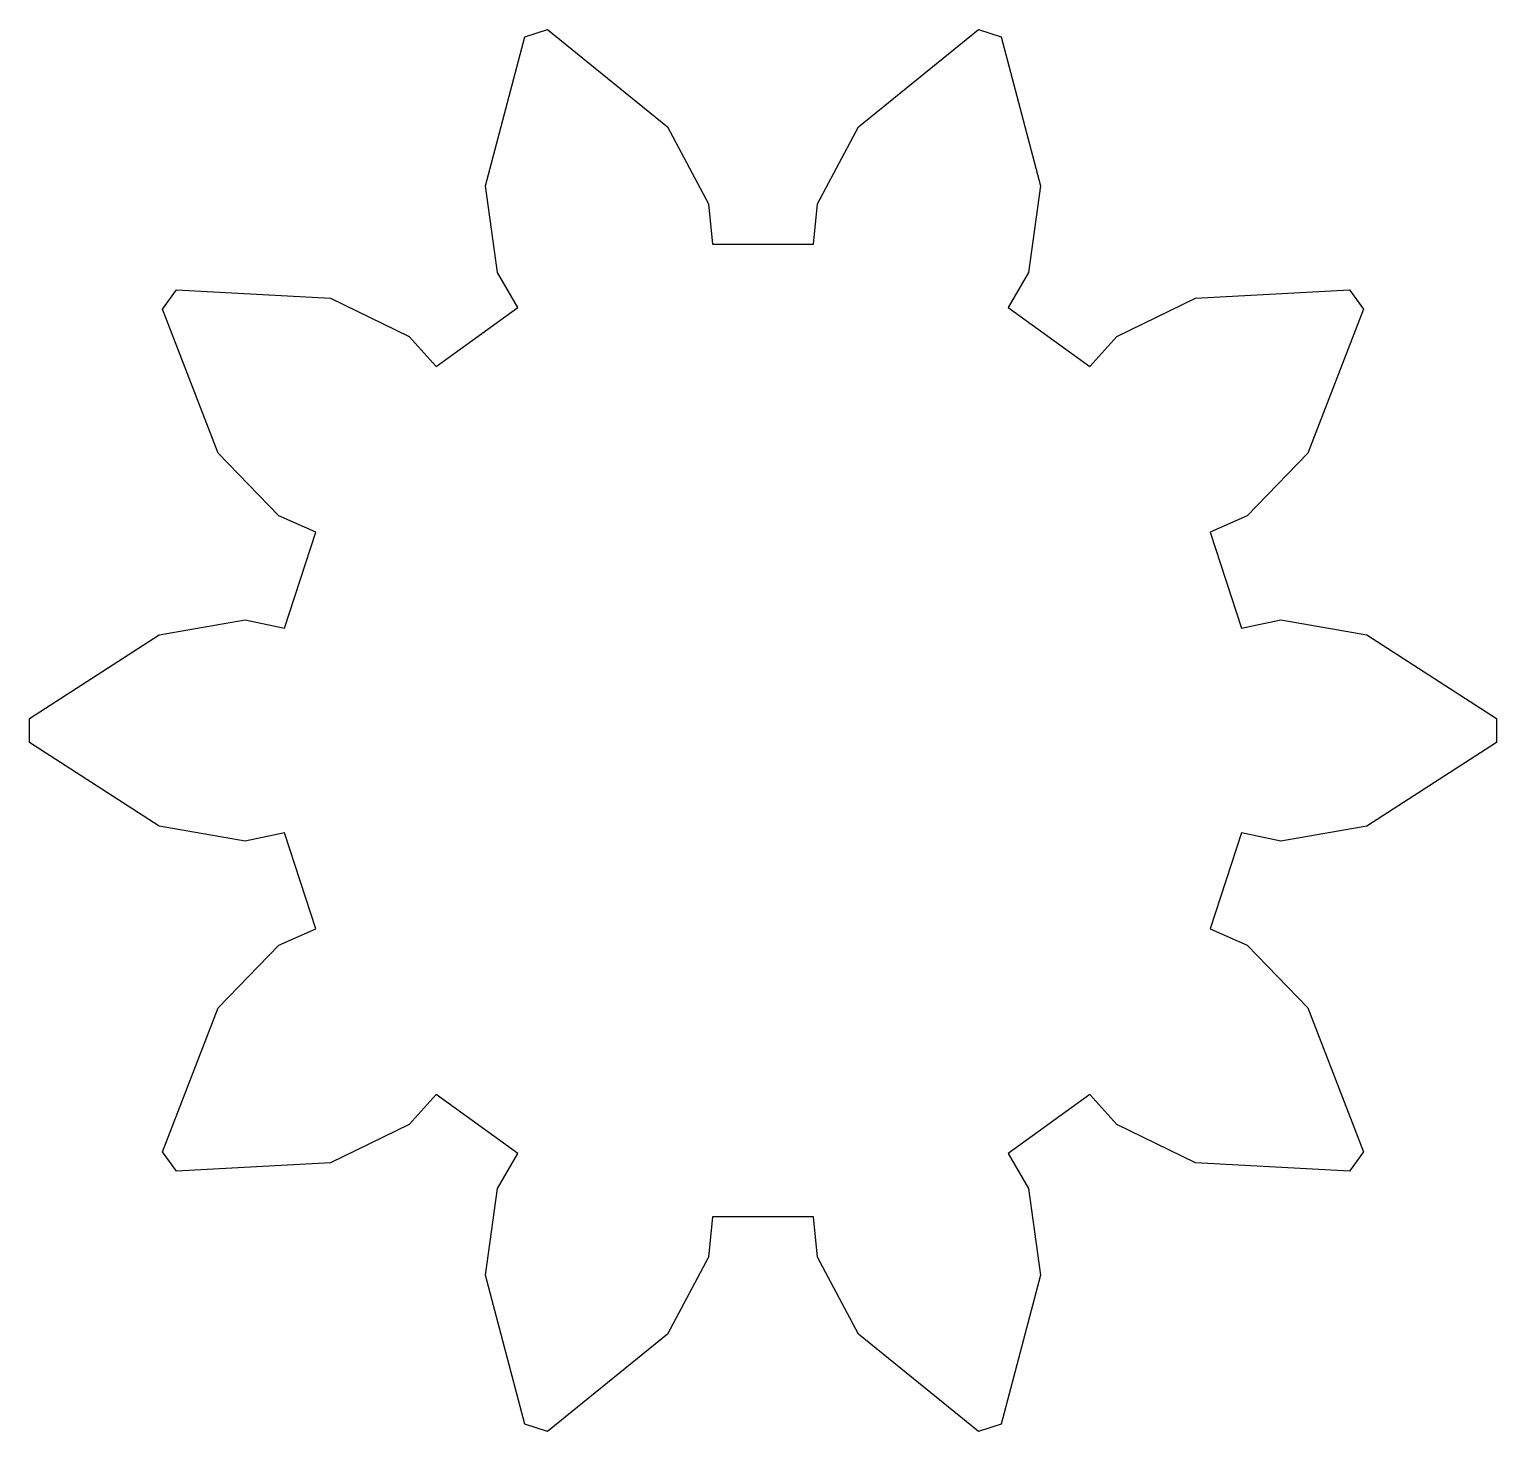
# Model space of a CAD drawing. Extents: x -8.1 to 8.1, y -7.7 to 7.7.
import ezdxf

# ---------------------------------------------------------------- set-up
doc = ezdxf.new("R2010")
doc.units = 0
doc.layers.add('Layer_1', color=7, linetype='CONTINUOUS')

msp = doc.modelspace()

# ---------------------------------------------------------------- linework, layer by layer
at = {"layer": 'Layer_1', "color": 7}
msp.add_lwpolyline([(5.270782, 1.128048), (5.705687, 1.221182), (6.654518, 1.054106), (8.083973, 0.13124), (8.083973, -0.131227), (6.654518, -1.054094), (5.705687, -1.221169), (5.270782, -1.128036), (4.927036, -2.185523), (5.333718, -2.365863), (6.003149, -3.058718), (6.617265, -4.645654), (6.462889, -4.857885), (4.764193, -4.764187), (3.898336, -4.3417), (3.601156, -4.010654), (2.701431, -4.66428), (2.924387, -5.049232), (3.058725, -6.003143), (2.622973, -7.647934), (2.373489, -7.728932), (1.0541, -6.654512), (0.601698, -5.803894), (0.555978, -5.361369), (-0.555978, -5.361369), (-0.601698, -5.803894), (-1.0541, -6.654512), (-2.373489, -7.728932), (-2.622973, -7.647934), (-3.058724, -6.003143), (-2.924387, -5.049232), (-2.701431, -4.66428), (-3.601155, -4.010654), (-3.898335, -4.3417), (-4.764193, -4.764187), (-6.462889, -4.857885), (-6.617264, -4.645654), (-6.003149, -3.058718), (-5.333718, -2.365863), (-4.927035, -2.185523), (-5.270782, -1.128036), (-5.705687, -1.221169), (-6.654518, -1.054094), (-8.083973, -0.131227), (-8.083973, 0.13124), (-6.654518, 1.054106), (-5.705687, 1.221182), (-5.270782, 1.128048), (-4.927035, 2.185535), (-5.333718, 2.365875), (-6.003149, 3.058731), (-6.617264, 4.645666), (-6.462889, 4.857897), (-4.764193, 4.7642), (-3.898335, 4.341713), (-3.601155, 4.010666), (-2.701431, 4.664293), (-2.924387, 5.049244), (-3.058724, 6.003155), (-2.622973, 7.647946), (-2.373489, 7.728944), (-1.0541, 6.654524), (-0.601698, 5.803906), (-0.555978, 5.361382), (0.555978, 5.361382), (0.601698, 5.803906), (1.0541, 6.654524), (2.373489, 7.728944), (2.622973, 7.647946), (3.058725, 6.003155), (2.924387, 5.049244), (2.701431, 4.664293), (3.601156, 4.010666), (3.898336, 4.341713), (4.764193, 4.7642), (6.462889, 4.857897), (6.617265, 4.645666), (6.003149, 3.058731), (5.333718, 2.365875), (4.927036, 2.185535), (5.270782, 1.128048), (5.270782, 1.128048), (5.270782, 1.128048)], close=True, dxfattribs=at)

doc.saveas('drawing.dxf')
